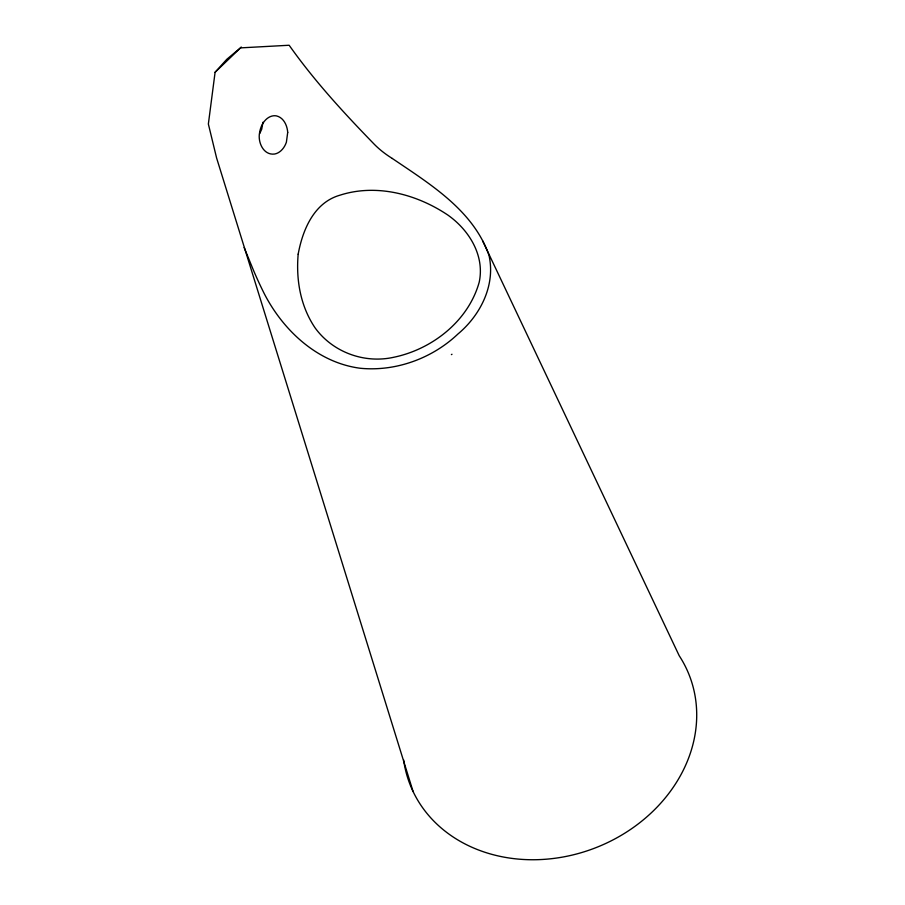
<?xml version="1.0" encoding="UTF-8"?>
<svg xmlns="http://www.w3.org/2000/svg" width="905" height="905" viewBox="0 0 905 905"><rect width="100%" height="100%" fill="white"/><g stroke="black" fill="none" stroke-linecap="round" stroke-linejoin="round"><path stroke-width="1.36" d="M262.948 122.232L261.737 129.121L259.701 133.612M413.076 791.513L216.589 157.945L208.365 124.019L215.096 72.264L226.804 59.289L241.183 47.252L241.488 47.829L289.159 45.25C314.046 80.477 343.165 112.197 373.132 143.081A78.203 51.936 18.3 0 0 392.34 158.477M215.096 72.264L241.183 47.252M451.391 354.613L451.991 354.262M392.329 158.488C429.83 183.975 473.225 210.175 488.983 255.301C495.736 285.041 480.498 315.144 457.964 333.979C432.239 358.403 395.847 371.717 360.314 368.267C317.745 362.758 283.378 330.755 264.317 293.763A83.622 16.878 63.7 0 1 252.778 268.627L244.146 247.518M482.637 240.888L679.202 655.706A149.936 126.542 -21.3 0 1 593.929 848.426A149.936 126.542 -21.3 0 1 403.63 759.906M298.175 254.169C295.935 279.837 300.415 306.071 315.008 327.757C332.689 352.26 364.387 363.833 393.743 357.271C432.319 349.285 468.394 320.97 479.209 282.179C484.809 255.934 469.525 230.775 448.823 215.763L448.642 215.594C417.443 194.36 376.797 183.364 340.076 195.152C314.046 202.505 302.677 229.678 298.175 254.169M287.711 132.39L286.387 142.221A19.005 14.084 -83.9 0 1 274.69 154.02C263.378 155.57 257.586 142.062 259.599 132.628A19.107 13.869 -81.7 0 1 276.41 115.885C283.74 117.593 287.236 125.523 287.711 132.39"/></g></svg>
